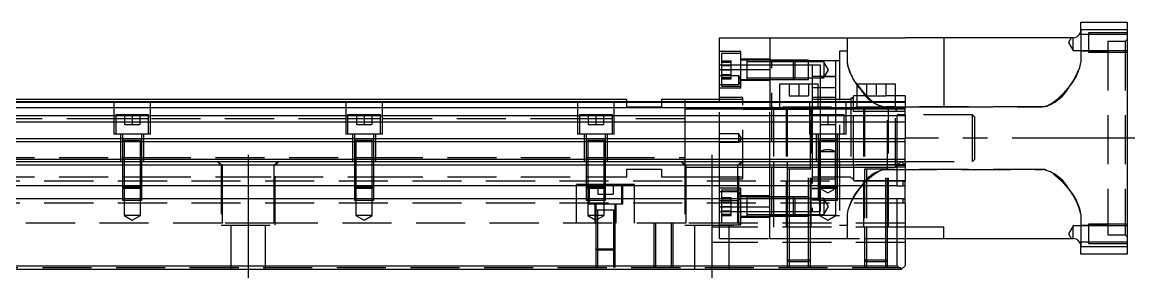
# Model space of a CAD drawing. Extents: x -10 to 944, y -339 to 120.
# Drawn here: x 471.5 to 759.4, y -304.7 to -237.5 of the extents above; entities that cross this region are included whole.
import ezdxf

# ---------------------------------------------------------------- set-up
doc = ezdxf.new("R2010")
doc.units = 0
doc.linetypes.add('CENTER', pattern=[50.8, 31.75, -6.35, 6.35, -6.35])
doc.linetypes.add('DASHED', pattern=[19.05, 12.7, -6.35])
doc.layers.get('0').update_dxf_attribs({"linetype": 'CONTINUOUS'})
doc.layers.add('CENTER', color=1, linetype='CENTER')

msp = doc.modelspace()

# ---------------------------------------------------------------- linework, layer by layer
at = {"color": 7, "linetype": 'CONTINUOUS'}
for p, q in [((745.5, -239.54), (745.5, -237.54)), ((745.5, -237.54), (757.5, -237.54)), ((757.5, -237.54), (757.5, -239.54)), ((652, -241.54), (665, -241.54)), ((652, -249.76), (652, -241.54)), ((665, -241.54), (700, -241.54)), ((665, -241.54), (665, -258.04)), ((710, -241.54), (700, -241.54)), ((743.5, -241.54), (710, -241.54)), ((710, -241.54), (710, -259.54)), ((757.5, -239.54), (745.5, -239.54)), ((757.5, -239.54), (757.5, -295.54)), ((652, -258.04), (652, -249.76)), ((652, -249.76), (665, -249.76)), ((667.5, -253.54), (667.5, -258.04)), ((677.5, -253.54), (667.5, -253.54)), ((677.5, -258.04), (677.5, -253.54)), ((687.5, -253.54), (687.5, -258.04)), ((697.5, -253.54), (687.5, -253.54)), ((697.5, -258.04), (697.5, -253.54)), ((628, -257.54), (443.5, -257.54)), ((443.5, -258.04), (700, -258.04)), ((443.5, -258.2), (700, -258.2)), ((628, -258.04), (628, -257.54)), ((643, -257.54), (637, -257.54)), ((637, -257.54), (637, -258.04)), ((652, -257.54), (643, -257.54)), ((643, -257.54), (643, -258.04)), ((643, -257.54), (643, -258.04)), ((700, -258.2), (700, -258.04)), ((700, -258.2), (700, -259.6)), ((443.5, -259.6), (700, -259.6)), ((443.5, -261.68), (700, -261.68)), ((710, -259.54), (700, -259.54)), ((700, -261.68), (700, -259.6)), ((700, -261.68), (700, -263.3)), ((443.5, -263.3), (700, -263.3)), ((700, -263.3), (700, -267.59)), ((443.5, -267.59), (700, -267.59)), ((700, -268.44), (700, -267.59)), ((0, -268.44), (700, -268.44)), ((622.5, -268.14), (617.5, -268.14)), ((682.5, -268.14), (677.5, -268.14)), ((700, -272.94), (700, -268.44)), ((0, -272.94), (700, -272.94)), ((700, -273.54), (700, -272.94)), ((1, -273.54), (699, -273.54)), ((698, -274.54), (2, -274.54)), ((695.5, -275.54), (689.5, -275.54)), ((698, -274.54), (699, -273.54)), ((698, -279.84), (698, -274.54)), ((699, -273.54), (700, -274.54)), ((699, -273.54), (700, -273.54)), ((700, -274.54), (700, -278.69)), ((699.5, -279.84), (699.5, -278.69)), ((699.5, -278.69), (700, -278.69)), ((700, -279.84), (700, -278.69)), ((698, -279.84), (2, -279.84)), ((698, -279.84), (699.5, -279.84)), ((700, -279.84), (699.5, -279.84)), ((700, -283.24), (700, -279.84)), ((698, -283.24), (2, -283.24)), ((699.5, -283.24), (698, -283.24)), ((698, -300.54), (698, -283.24)), ((699.5, -283.24), (700, -283.24)), ((699.5, -284.39), (699.5, -283.24)), ((700, -284.39), (699.5, -284.39)), ((700, -284.39), (700, -283.24)), ((700, -284.39), (700, -300.54)), ((710, -290.54), (700, -290.54)), ((710, -293.54), (710, -290.54)), ((700, -293.54), (710, -293.54)), ((710, -293.54), (743.5, -293.54)), ((745.5, -297.54), (745.5, -295.54)), ((745.5, -295.54), (757.5, -295.54)), ((757.5, -295.54), (757.5, -297.54)), ((757.5, -297.54), (745.5, -297.54)), ((699, -301.54), (1, -301.54)), ((2, -300.54), (698, -300.54)), ((699, -301.54), (698, -300.54)), ((700, -300.54), (699, -301.54))]:
    msp.add_line(p, q, dxfattribs=at)
at = {"color": 3, "linetype": 'DASHED'}
for p, q in [((685, -241.54), (685, -247.91)), ((743.01, -241.54), (742.29, -242.79)), ((743.5, -244.89), (743.5, -241.54)), ((745.12, -240.72), (745.14, -240.69)), ((747.5, -240.69), (745.14, -240.69)), ((745.5, -239.54), (745.5, -247.91)), ((757.5, -240.29), (747.5, -240.29)), ((747.5, -240.29), (747.5, -245.29)), ((757.5, -240.69), (747.5, -240.69)), ((742.29, -242.79), (743.5, -244.89)), ((757, -242.54), (752.5, -242.54)), ((752.5, -242.54), (752.5, -292.54)), ((757.5, -242.04), (757, -242.54)), ((757, -242.54), (757, -292.54)), ((657.5, -245.11), (652, -245.11)), ((657.5, -245.61), (652.5, -245.61)), ((652.5, -245.61), (652.5, -249.86)), ((652.5, -247.55), (655, -247.55)), ((655, -248.71), (655, -247.55)), ((657.5, -254.61), (657.5, -245.11)), ((665, -247.11), (657.5, -247.11)), ((659.1, -247.36), (657.5, -247.36)), ((659.1, -247.36), (659.09, -247.36)), ((659.11, -247.36), (659.1, -247.36)), ((665, -247.36), (659.1, -247.36)), ((659.1, -247.36), (659.1, -249.71)), ((659.1, -247.36), (659.1, -247.36)), ((665.5, -247.54), (665, -247.04)), ((671.1, -247.36), (665, -247.36)), ((671.1, -247.36), (665, -247.36)), ((665.5, -247.54), (665, -247.54)), ((671.28, -247.54), (665.5, -247.54)), ((665.5, -287.54), (665.5, -247.54)), ((671.5, -247.76), (671.1, -247.36)), ((675, -247.36), (671.1, -247.36)), ((671.1, -249.86), (671.1, -247.36)), ((682, -247.54), (671.28, -247.54)), ((675, -252.36), (675, -247.36)), ((683, -247.54), (682, -247.54)), ((682, -247.54), (682, -258.04)), ((685, -245.04), (683, -245.04)), ((683, -245.04), (683, -266.54)), ((743.5, -244.89), (747.5, -244.89)), ((752.5, -245.04), (745.5, -245.04)), ((747.5, -244.89), (757.5, -244.89)), ((747.5, -245.29), (757.5, -245.29)), ((652, -248.54), (652.5, -248.54)), ((652, -248.54), (652.5, -248.54)), ((652.5, -247.86), (655, -247.86)), ((652.5, -248.54), (657.5, -248.54)), ((652.5, -248.54), (657.5, -248.54)), ((652.5, -248.71), (655, -248.71)), ((652.5, -249.86), (652.5, -254.11)), ((652.5, -249.86), (655, -249.86)), ((655, -251.02), (655, -248.71)), ((657.5, -248.54), (659.1, -248.54)), ((657.5, -248.54), (659.1, -248.54)), ((665, -247.76), (659.1, -247.76)), ((659.1, -248.54), (665, -248.54)), ((659.1, -248.54), (665, -248.54)), ((659.1, -249.71), (659.1, -249.99)), ((659.1, -249.99), (659.1, -251.63)), ((671.5, -247.76), (665, -247.76)), ((665, -248.54), (671.5, -248.54)), ((665, -248.54), (671.5, -248.54)), ((671.1, -252.36), (671.1, -249.86)), ((675, -247.76), (671.5, -247.76)), ((671.5, -247.76), (671.5, -249.86)), ((671.5, -248.54), (676, -248.54)), ((671.5, -248.54), (676, -248.54)), ((671.5, -249.86), (671.5, -251.96)), ((679, -247.76), (675, -247.76)), ((676, -248.54), (678, -248.54)), ((676, -248.54), (676, -258.04)), ((678, -248.54), (678, -261.54)), ((680.21, -249.86), (679, -247.76)), ((679, -247.76), (679, -249.86)), ((679, -251.96), (680.21, -249.86)), ((679, -249.86), (679, -251.96)), ((657, -251.44), (652, -251.44)), ((652.5, -251.02), (655, -251.02)), ((652.5, -251.86), (655, -251.86)), ((652.5, -252.17), (655, -252.17)), ((655, -252.17), (655, -251.02)), ((657.66, -252.54), (657, -251.44)), ((657, -252.54), (657, -251.44)), ((657, -253.64), (657.66, -252.54)), ((657.66, -252.54), (657, -252.54)), ((657.5, -252.54), (657, -252.54)), ((657, -253.64), (657, -252.54)), ((657.5, -252.36), (659.1, -252.36)), ((657.66, -252.54), (657.5, -252.54)), ((665, -252.61), (657.5, -252.61)), ((659.09, -252.36), (659.1, -252.36)), ((659.1, -251.63), (659.1, -252.36)), ((659.1, -251.96), (665, -251.96)), ((659.1, -252.36), (659.11, -252.36)), ((659.1, -252.36), (665, -252.36)), ((665, -251.96), (671.5, -251.96)), ((665, -252.36), (671.1, -252.36)), ((665, -252.36), (671.1, -252.36)), ((671.1, -252.36), (671.5, -251.96)), ((671.1, -252.36), (675, -252.36)), ((671.5, -251.96), (675, -251.96)), ((675, -251.96), (679, -251.96)), ((678, -251.54), (676, -251.54)), ((678, -251.54), (682, -251.54)), ((682, -251.54), (678, -251.54)), ((652, -253.64), (657, -253.64)), ((657.5, -254.61), (652, -254.61)), ((652.5, -254.11), (657.5, -254.11)), ((670, -253.54), (670, -256.54)), ((672.5, -253.54), (672.5, -256.54)), ((675, -253.54), (675, -256.54)), ((682, -254.54), (676, -254.54)), ((682, -254.54), (676, -254.54)), ((687.51, -253.56), (689.94, -256.54)), ((690, -253.54), (690, -256.54)), ((692.5, -253.54), (692.5, -256.54)), ((695, -253.54), (695, -256.54)), ((495.25, -258.04), (495.25, -266.54)), ((504.75, -266.54), (504.75, -258.04)), ((555.25, -258.04), (555.25, -266.54)), ((564.75, -266.54), (564.75, -258.04)), ((615.25, -258.04), (615.25, -266.54)), ((624.75, -266.54), (624.75, -258.04)), ((628, -259.54), (628, -258.04)), ((637, -258.04), (637, -259.54)), ((643, -258.04), (643, -267.54)), ((643, -258.04), (643, -267.54)), ((658, -257.04), (652, -257.04)), ((658, -257.54), (652, -257.54)), ((652, -273.54), (652, -258.04)), ((658, -278.04), (658, -257.04)), ((665, -258.04), (665, -259.54)), ((667.5, -258.04), (667.5, -259.54)), ((670, -256.54), (672.5, -256.54)), ((672.5, -256.54), (675, -256.54)), ((675.25, -258.04), (675.25, -266.54)), ((682, -257.04), (676, -257.04)), ((677.5, -257.54), (676, -257.54)), ((676, -258.04), (676, -259.54)), ((682, -257.54), (677.5, -257.54)), ((677.5, -259.54), (677.5, -258.04)), ((686, -257.54), (682, -257.54)), ((682, -258.04), (682, -259.54)), ((684.75, -266.54), (684.75, -258.04)), ((686.31, -257.16), (686, -257.16)), ((686, -257.16), (686, -258.04)), ((686, -258.04), (686, -259.54)), ((686.63, -258.04), (686.63, -256.54)), ((687.5, -256.54), (686.63, -256.54)), ((686.63, -259.54), (686.63, -258.04)), ((690, -256.54), (687.5, -256.54)), ((687.5, -258.04), (687.5, -259.54)), ((689.94, -256.54), (691.58, -258.04)), ((690, -256.54), (692.5, -256.54)), ((692.5, -256.54), (695, -256.54)), ((697.5, -256.54), (695, -256.54)), ((700, -256.54), (697.5, -256.54)), ((697.5, -259.54), (697.5, -258.04)), ((700, -256.54), (700, -258.04)), ((495.75, -261.54), (495.75, -266.54)), ((504.25, -261.54), (495.75, -261.54)), ((498, -261.54), (498, -264.04)), ((500, -261.54), (500, -264.04)), ((502, -261.54), (502, -264.04)), ((504.25, -266.54), (504.25, -261.54)), ((555.75, -261.54), (555.75, -266.54)), ((564.25, -261.54), (555.75, -261.54)), ((558, -261.54), (558, -264.04)), ((560, -261.54), (560, -264.04)), ((562, -261.54), (562, -264.04)), ((564.25, -266.54), (564.25, -261.54)), ((615.75, -261.54), (615.75, -266.54)), ((624.25, -261.54), (615.75, -261.54)), ((618, -261.54), (618, -264.04)), ((620, -261.54), (620, -264.04)), ((622, -261.54), (622, -264.04)), ((624.25, -266.54), (624.25, -261.54)), ((637, -259.54), (628, -259.54)), ((652, -260.04), (643, -260.04)), ((658, -260.04), (652, -260.04)), ((665, -260.04), (658, -260.04)), ((658, -260.04), (665, -260.04)), ((665, -259.54), (666, -259.54)), ((665, -273.54), (665, -259.54)), ((669.5, -260.04), (665, -260.04)), ((665, -260.04), (669.5, -260.04)), ((700, -259.54), (666, -259.54)), ((666, -259.54), (666, -273.54)), ((669.25, -259.54), (669.25, -290.54)), ((669.5, -259.54), (669.5, -273.54)), ((675.5, -260.04), (669.5, -260.04)), ((669.5, -260.04), (675.5, -260.04)), ((675.5, -275.54), (675.5, -259.54)), ((676, -260.04), (675.5, -260.04)), ((675.5, -260.04), (676, -260.04)), ((675.75, -261.54), (675.75, -259.54)), ((675.75, -261.54), (675.75, -266.54)), ((684.25, -261.54), (675.75, -261.54)), ((676, -259.54), (676, -261.54)), ((682, -260.04), (676, -260.04)), ((676, -261.54), (676, -266.54)), ((678, -261.54), (678, -264.04)), ((680, -261.54), (680, -264.04)), ((682, -259.54), (682, -261.54)), ((686, -260.04), (682, -260.04)), ((682, -261.54), (682, -264.04)), ((684.25, -266.54), (684.25, -261.54)), ((686, -259.54), (686, -277.91)), ((686.63, -260.04), (686, -260.04)), ((686.63, -260.04), (686, -260.04)), ((686.63, -260.61), (686.63, -259.54)), ((689.5, -260.04), (686.63, -260.04)), ((689.5, -260.04), (686.63, -260.04)), ((686.63, -274.47), (686.63, -260.61)), ((689.5, -260.61), (686.63, -260.61)), ((689.25, -259.54), (689.25, -290.54)), ((689.5, -259.54), (689.5, -275.54)), ((695.5, -260.04), (689.5, -260.04)), ((695.5, -260.04), (689.5, -260.04)), ((695.5, -260.61), (689.5, -260.61)), ((735.5, -259.46), (695, -259.46)), ((695, -259.46), (697.5, -259.46)), ((695.5, -275.54), (695.5, -259.54)), ((697.5, -260.04), (695.5, -260.04)), ((697.5, -260.04), (695.5, -260.04)), ((700, -260.61), (695.5, -260.61)), ((695.75, -290.54), (695.75, -259.54)), ((697.5, -259.46), (700, -259.46)), ((698, -260.54), (697.5, -260.04)), ((700, -260.04), (697.5, -260.04)), ((697.5, -275.04), (697.5, -260.04)), ((698, -274.54), (698, -260.54)), ((700, -261.54), (698, -261.54)), ((700, -259.46), (710, -259.46)), ((717.5, -261.54), (700, -261.54)), ((710, -259.46), (735.5, -259.46)), ((718, -262.04), (717.5, -261.54)), ((717.5, -273.54), (717.5, -261.54)), ((735.85, -259.45), (735.5, -259.46)), ((736.19, -259.4), (735.85, -259.45)), ((736.55, -259.32), (736.19, -259.4)), ((495.75, -262.54), (444.25, -262.54)), ((504.25, -262.54), (495.75, -262.54)), ((498, -264.04), (500, -264.04)), ((500, -264.04), (502, -264.04)), ((555.75, -262.54), (504.25, -262.54)), ((564.25, -262.54), (555.75, -262.54)), ((558, -264.04), (560, -264.04)), ((560, -264.04), (562, -264.04)), ((615.75, -262.54), (564.25, -262.54)), ((624.25, -262.54), (615.75, -262.54)), ((618, -264.04), (620, -264.04)), ((620, -264.04), (622, -264.04)), ((643, -262.54), (624.25, -262.54)), ((678, -264.04), (678, -271.04)), ((678, -264.04), (680, -264.04)), ((680, -264.04), (682, -264.04)), ((682, -264.04), (682, -266.54)), ((718, -262.04), (718, -273.04)), ((504.75, -266.54), (495.25, -266.54)), ((497, -266.54), (497, -273.54)), ((497.5, -266.54), (497.5, -268.14)), ((502.5, -268.14), (502.5, -266.54)), ((503, -273.54), (503, -266.54)), ((564.75, -266.54), (555.25, -266.54)), ((557, -266.54), (557, -273.54)), ((557.5, -266.54), (557.5, -268.14)), ((562.5, -268.14), (562.5, -266.54)), ((563, -273.54), (563, -266.54)), ((624.75, -266.54), (615.25, -266.54)), ((617, -266.54), (617, -273.54)), ((617.5, -266.54), (617.5, -268.14)), ((622.5, -268.14), (622.5, -266.54)), ((623, -273.54), (623, -266.54)), ((643, -267.54), (643, -273.54)), ((643, -267.54), (643, -273.54)), ((657, -266.44), (652, -266.44)), ((657.66, -267.54), (657, -266.44)), ((657, -268.64), (657, -266.44)), ((657.66, -267.54), (657, -268.64)), ((684.75, -266.54), (675.25, -266.54)), ((675.75, -290.54), (675.75, -266.54)), ((676, -266.54), (676, -286.54)), ((677, -266.54), (677, -273.54)), ((677.5, -266.54), (677.5, -268.14)), ((682, -266.54), (682, -271.04)), ((682.5, -268.14), (682.5, -266.54)), ((683, -273.54), (683, -266.54)), ((497.5, -268.13), (497.5, -268.14)), ((497.5, -268.14), (497.5, -273.54)), ((497.5, -268.14), (497.5, -268.14)), ((502.5, -268.14), (497.5, -268.14)), ((502.5, -268.14), (497.5, -268.14)), ((502.5, -268.14), (497.5, -268.14)), ((497.9, -268.14), (497.9, -273.54)), ((502.1, -273.54), (502.1, -268.14)), ((502.5, -268.14), (502.5, -268.13)), ((502.5, -273.54), (502.5, -268.14)), ((502.5, -268.14), (502.5, -268.14)), ((557.5, -268.13), (557.5, -268.14)), ((557.5, -268.14), (557.5, -268.14)), ((557.5, -268.14), (557.5, -273.54)), ((562.5, -268.14), (557.5, -268.14)), ((562.5, -268.14), (557.5, -268.14)), ((557.9, -268.14), (557.9, -273.54)), ((562.1, -273.54), (562.1, -268.14)), ((562.5, -268.14), (562.5, -268.13)), ((562.5, -268.14), (562.5, -268.14)), ((562.5, -273.54), (562.5, -268.14)), ((617.5, -268.13), (617.5, -268.14)), ((617.5, -268.14), (617.5, -273.54)), ((617.5, -268.14), (617.5, -268.14)), ((622.5, -268.14), (617.5, -268.14)), ((617.9, -268.14), (617.9, -273.54)), ((622.1, -273.54), (622.1, -268.14)), ((622.5, -268.14), (622.5, -268.13)), ((622.5, -273.54), (622.5, -268.14)), ((622.5, -268.14), (622.5, -268.14)), ((657, -268.64), (652, -268.64)), ((677.5, -268.13), (677.5, -268.14)), ((677.5, -268.14), (677.5, -268.14)), ((677.5, -268.14), (677.5, -273.54)), ((682.5, -268.14), (677.5, -268.14)), ((677.9, -268.14), (677.9, -273.54)), ((680.06, -270.54), (679.94, -270.54)), ((682.1, -273.54), (682.1, -268.14)), ((682.5, -268.14), (682.5, -268.13)), ((682.5, -268.14), (682.5, -268.14)), ((682.5, -273.54), (682.5, -268.14)), ((462, -272.54), (497.5, -272.54)), ((497.5, -272.54), (497.9, -272.54)), ((497.9, -272.54), (502.1, -272.54)), ((502.1, -272.54), (502.5, -272.54)), ((502.5, -272.54), (557.5, -272.54)), ((557.5, -272.54), (557.9, -272.54)), ((557.9, -272.54), (562.1, -272.54)), ((562.1, -272.54), (562.5, -272.54)), ((562.5, -272.54), (617.5, -272.54)), ((617.5, -272.54), (617.9, -272.54)), ((617.9, -272.54), (622.1, -272.54)), ((622.1, -272.54), (622.5, -272.54)), ((622.5, -272.54), (643, -272.54)), ((678, -271.04), (678, -273.54)), ((682, -271.04), (678, -271.04)), ((682, -273.54), (682, -271.04)), ((717.5, -273.54), (718, -273.04)), ((497.5, -273.54), (497.5, -279.84)), ((497.5, -273.54), (497.5, -279.84)), ((497.9, -273.54), (497.9, -279.84)), ((502.1, -279.84), (502.1, -273.54)), ((502.5, -279.84), (502.5, -273.54)), ((502.5, -279.84), (502.5, -273.54)), ((522, -273.54), (523, -274.54)), ((522.06, -273.54), (523.29, -274.54)), ((523, -274.54), (523, -290.04)), ((523.29, -274.54), (523.29, -279.84)), ((537.94, -273.54), (536.71, -274.54)), ((536.71, -279.84), (536.71, -274.54)), ((537, -274.54), (538, -273.54)), ((537, -290.04), (537, -274.54)), ((557.5, -273.54), (557.5, -279.84)), ((557.5, -273.54), (557.5, -279.84)), ((557.9, -273.54), (557.9, -279.84)), ((562.1, -279.84), (562.1, -273.54)), ((562.5, -279.84), (562.5, -273.54)), ((562.5, -279.84), (562.5, -273.54)), ((617.5, -273.54), (617.5, -279.84)), ((617.5, -273.54), (617.5, -279.84)), ((617.9, -273.54), (617.9, -279.84)), ((622.1, -279.84), (622.1, -273.54)), ((622.5, -279.84), (622.5, -273.54)), ((622.5, -279.84), (622.5, -273.54)), ((628, -275.54), (637, -275.54)), ((628, -277.54), (628, -275.54)), ((637, -275.54), (637, -277.54)), ((642, -273.54), (643, -274.54)), ((642.06, -273.54), (643.29, -274.54)), ((643, -273.54), (643, -274.31)), ((643, -273.54), (643, -274.31)), ((643, -274.31), (643, -274.54)), ((643, -274.31), (643, -274.54)), ((643, -274.54), (643, -290.04)), ((643, -275.04), (643.29, -275.04)), ((643.29, -274.54), (643.29, -279.84)), ((643.29, -275.04), (652, -275.04)), ((652, -279.84), (652, -273.54)), ((652, -275.04), (656.71, -275.04)), ((657.94, -273.54), (656.71, -274.54)), ((656.71, -279.84), (656.71, -274.54)), ((656.71, -275.04), (658, -275.04)), ((657, -274.54), (658, -273.54)), ((657, -290.04), (657, -274.54)), ((658, -275.04), (665, -275.04)), ((658, -275.04), (665, -275.04)), ((665, -279.84), (665, -273.54)), ((665, -275.04), (669.5, -275.04)), ((665, -275.04), (669.5, -275.04)), ((666, -273.54), (666, -279.84)), ((669.5, -273.54), (669.5, -275.54)), ((669.5, -275.04), (676, -275.04)), ((669.5, -275.04), (676, -275.04)), ((669.5, -275.53), (669.5, -275.54)), ((669.5, -275.54), (669.5, -279.84)), ((669.5, -275.54), (669.5, -275.54)), ((675.5, -275.54), (669.5, -275.54)), ((670, -275.54), (670, -279.84)), ((675, -290.54), (675, -275.54)), ((675.5, -290.54), (675.5, -275.53)), ((676, -275.04), (686, -275.04)), ((677.5, -273.54), (677.5, -279.84)), ((677.5, -273.54), (677.5, -279.84)), ((677.9, -273.54), (677.9, -279.84)), ((678, -273.54), (678, -279.84)), ((682, -279.84), (682, -273.54)), ((682.1, -279.84), (682.1, -273.54)), ((682.5, -279.84), (682.5, -273.54)), ((682.5, -279.84), (682.5, -273.54)), ((683, -273.54), (683, -290.04)), ((686, -275.04), (697.5, -275.04)), ((686.63, -274.47), (686.63, -278.54)), ((700, -274.47), (686.63, -274.47)), ((689.5, -275.53), (689.5, -290.54)), ((695.5, -275.54), (689.5, -275.54)), ((690, -275.54), (690, -290.54)), ((694.07, -275.73), (694.31, -275.68)), ((694.31, -275.68), (694.65, -275.63)), ((694.65, -275.63), (695, -275.62)), ((695, -290.54), (695, -275.54)), ((695.56, -275.62), (695, -275.62)), ((695, -275.62), (695.56, -275.62)), ((695.5, -290.54), (695.5, -275.53)), ((735.5, -275.62), (695.56, -275.62)), ((695.56, -275.62), (735.5, -275.62)), ((697.5, -275.04), (698, -274.54)), ((700, -275.04), (697.5, -275.04)), ((698, -274.54), (700, -274.54)), ((700, -273.54), (717.5, -273.54)), ((700, -273.54), (700, -274.47)), ((735.85, -275.63), (735.5, -275.62)), ((736.19, -275.68), (735.85, -275.63)), ((736.55, -275.76), (736.19, -275.68)), ((699.5, -278.69), (0.5, -278.69)), ((462, -277.54), (497.5, -277.54)), ((497.5, -277.54), (497.9, -277.54)), ((497.9, -277.54), (502.1, -277.54)), ((502.1, -277.54), (502.5, -277.54)), ((502.5, -277.54), (523.29, -277.54)), ((523.29, -277.54), (536.71, -277.54)), ((536.71, -277.54), (557.5, -277.54)), ((557.5, -277.54), (557.9, -277.54)), ((557.9, -277.54), (562.1, -277.54)), ((562.1, -277.54), (562.5, -277.54)), ((562.5, -277.54), (617.5, -277.54)), ((617.5, -277.54), (617.9, -277.54)), ((617.9, -277.54), (622.1, -277.54)), ((622.1, -277.54), (622.5, -277.54)), ((622.5, -277.54), (628, -277.54)), ((637, -277.54), (643, -277.54)), ((643, -277.54), (643.29, -277.54)), ((643.29, -277.54), (652, -277.54)), ((652, -277.54), (656.71, -277.54)), ((652, -278.04), (658, -278.04)), ((656.71, -277.54), (658, -277.54)), ((676, -277.54), (686, -277.54)), ((676, -278.04), (682, -278.04)), ((686.31, -277.91), (686, -277.91)), ((700, -278.54), (686.63, -278.54)), ((497.5, -279.84), (497.5, -280.14)), ((497.5, -279.84), (497.5, -280.14)), ((497.5, -280.14), (497.9, -280.54)), ((497.5, -280.14), (497.5, -283.24)), ((497.5, -280.14), (502.5, -280.14)), ((497.9, -279.84), (497.9, -280.54)), ((497.9, -280.54), (497.9, -283.54)), ((502.1, -280.54), (497.9, -280.54)), ((502.1, -280.54), (502.1, -279.84)), ((502.1, -280.54), (502.5, -280.14)), ((502.1, -283.54), (502.1, -280.54)), ((502.5, -280.14), (502.5, -279.84)), ((502.5, -280.14), (502.5, -279.84)), ((502.5, -283.24), (502.5, -280.14)), ((523.29, -279.84), (523.29, -283.24)), ((536.71, -283.24), (536.71, -279.84)), ((557.5, -279.84), (557.5, -280.14)), ((557.5, -279.84), (557.5, -280.14)), ((557.5, -280.14), (557.9, -280.54)), ((557.5, -280.14), (557.5, -283.24)), ((557.5, -280.14), (562.5, -280.14)), ((557.9, -279.84), (557.9, -280.54)), ((557.9, -280.54), (557.9, -283.54)), ((562.1, -280.54), (557.9, -280.54)), ((562.1, -280.54), (562.1, -279.84)), ((562.1, -280.54), (562.5, -280.14)), ((562.1, -283.54), (562.1, -280.54)), ((562.5, -280.14), (562.5, -279.84)), ((562.5, -280.14), (562.5, -279.84)), ((562.5, -283.24), (562.5, -280.14)), ((617.5, -279.54), (615, -279.54)), ((615, -279.84), (615, -279.54)), ((615, -283.24), (615, -279.84)), ((617.9, -279.54), (617.5, -279.54)), ((617.5, -279.84), (617.5, -280.14)), ((617.5, -279.84), (617.5, -280.14)), ((617.5, -280.14), (617.9, -280.54)), ((617.5, -280.14), (617.5, -283.24)), ((617.5, -280.14), (622.5, -280.14)), ((622.1, -279.54), (617.9, -279.54)), ((617.9, -279.84), (617.9, -280.54)), ((617.9, -280.54), (617.9, -283.54)), ((622.1, -280.54), (617.9, -280.54)), ((618, -279.54), (618, -284.54)), ((618.25, -279.54), (618.25, -279.84)), ((618.25, -279.84), (618.25, -280.54)), ((618.25, -280.54), (618.25, -283.24)), ((620.5, -279.54), (620.5, -282.04)), ((620.5, -282.04), (622.5, -282.04)), ((622.5, -279.54), (622.1, -279.54)), ((622.1, -280.54), (622.1, -279.84)), ((622.1, -280.54), (622.5, -280.14)), ((622.1, -283.54), (622.1, -280.54)), ((630, -279.54), (622.5, -279.54)), ((622.5, -280.14), (622.5, -279.84)), ((622.5, -280.14), (622.5, -279.84)), ((622.5, -283.24), (622.5, -280.14)), ((622.5, -282.04), (624.5, -282.04)), ((624.5, -279.54), (624.5, -282.04)), ((626.75, -279.84), (626.75, -279.54)), ((626.75, -283.24), (626.75, -279.84)), ((627, -284.54), (627, -279.54)), ((630, -279.84), (630, -279.54)), ((630, -283.24), (630, -279.84)), ((643.29, -279.84), (643.29, -283.24)), ((652, -283.24), (652, -279.84)), ((657.5, -280.47), (652, -280.47)), ((657, -281.44), (652, -281.44)), ((656.71, -280.97), (652.5, -280.97)), ((652.5, -280.97), (652.5, -283.24)), ((656.71, -283.24), (656.71, -279.84)), ((657.5, -280.97), (656.71, -280.97)), ((657.66, -282.54), (657, -281.44)), ((657.5, -285.22), (657.5, -280.47)), ((665, -283.24), (665, -279.84)), ((666, -279.84), (666, -283.24)), ((669.5, -279.84), (669.5, -283.24)), ((670, -279.84), (670, -283.24)), ((676, -280.54), (677.9, -280.54)), ((677.9, -280.54), (676, -280.54)), ((677.5, -279.84), (677.5, -280.14)), ((677.5, -279.84), (677.5, -280.14)), ((677.5, -280.14), (677.9, -280.54)), ((677.5, -280.14), (677.5, -283.24)), ((677.5, -280.14), (682.5, -280.14)), ((677.9, -279.84), (677.9, -280.54)), ((677.9, -280.54), (677.9, -283.54)), ((682.1, -280.54), (677.9, -280.54)), ((678, -279.84), (678, -279.91)), ((678, -279.91), (678, -280.54)), ((678, -279.91), (678.17, -280.54)), ((682, -279.91), (678, -279.91)), ((678, -280.54), (680, -281.69)), ((678, -280.54), (678, -286.54)), ((680, -281.69), (682, -280.54)), ((681.83, -280.54), (682, -279.91)), ((682, -279.91), (682, -279.84)), ((682, -280.54), (682, -279.91)), ((682, -280.54), (682, -287.54)), ((682.1, -280.54), (682.1, -279.84)), ((682.1, -280.54), (682.5, -280.14)), ((682.1, -283.54), (682.1, -280.54)), ((682.5, -280.14), (682.5, -279.84)), ((682.5, -280.14), (682.5, -279.84)), ((682.5, -283.24), (682.5, -280.14)), ((699.5, -284.39), (0.5, -284.39)), ((497.5, -283.24), (497.5, -283.54)), ((497.5, -283.54), (502.5, -283.54)), ((497.9, -283.54), (497.9, -287.54)), ((502.1, -287.54), (502.1, -283.54)), ((502.5, -283.54), (502.5, -283.24)), ((523.29, -283.24), (523.29, -289.54)), ((536.71, -289.54), (536.71, -283.24)), ((557.5, -283.24), (557.5, -283.54)), ((557.5, -283.54), (562.5, -283.54)), ((557.9, -283.54), (557.9, -287.54)), ((562.1, -287.54), (562.1, -283.54)), ((562.5, -283.54), (562.5, -283.24)), ((615, -289.54), (615, -283.24)), ((617.5, -283.24), (617.5, -283.54)), ((617.5, -283.54), (622.5, -283.54)), ((617.9, -283.54), (617.9, -287.54)), ((618, -284.54), (627, -284.54)), ((618.25, -283.24), (618.25, -283.54)), ((618.25, -283.54), (618.25, -284.54)), ((619.75, -284.54), (619.75, -289.54)), ((620, -284.54), (620, -286.14)), ((622.1, -287.54), (622.1, -283.54)), ((622.5, -283.54), (622.5, -283.24)), ((625, -286.14), (625, -284.54)), ((625.25, -289.54), (625.25, -284.54)), ((626.75, -284.54), (626.75, -283.24)), ((630, -289.54), (630, -283.24)), ((643.29, -283.24), (643.29, -289.54)), ((652, -285.32), (652, -283.24)), ((652, -283.64), (657, -283.64)), ((652.5, -282.91), (655, -282.91)), ((652.5, -283.22), (655, -283.22)), ((652.5, -283.24), (652.5, -289.47)), ((652.5, -284.06), (655, -284.06)), ((655, -283.22), (655, -282.91)), ((655, -285.22), (655, -283.22)), ((656.71, -289.54), (656.71, -283.24)), ((657, -283.64), (657.66, -282.54)), ((657.66, -282.54), (657, -282.54)), ((665, -282.47), (657.5, -282.47)), ((659.1, -282.72), (657.5, -282.72)), ((659.1, -282.72), (659.09, -282.72)), ((665, -282.72), (659.1, -282.72)), ((659.11, -282.72), (659.1, -282.72)), ((659.1, -282.72), (659.1, -283.24)), ((665, -283.12), (659.1, -283.12)), ((659.1, -283.24), (659.1, -287.72)), ((669.5, -282.72), (665, -282.72)), ((669.5, -282.72), (665, -282.72)), ((669.5, -283.12), (665, -283.12)), ((665, -290.54), (665, -283.24)), ((666, -283.24), (666, -290.54)), ((670, -282.72), (669.5, -282.72)), ((670, -282.72), (669.5, -282.72)), ((670, -283.12), (669.5, -283.12)), ((669.5, -283.24), (669.5, -290.54)), ((671.1, -282.72), (670, -282.72)), ((671.1, -282.72), (670, -282.72)), ((671.5, -283.12), (670, -283.12)), ((670, -283.24), (670, -290.54)), ((671.5, -283.12), (671.1, -282.72)), ((675, -282.72), (671.1, -282.72)), ((671.1, -283.24), (671.1, -282.72)), ((671.1, -287.72), (671.1, -283.24)), ((675, -283.12), (671.5, -283.12)), ((671.5, -283.12), (671.5, -283.24)), ((671.5, -283.24), (671.5, -287.32)), ((679, -283.12), (675, -283.12)), ((677.5, -283.54), (676, -283.54)), ((677.5, -283.24), (677.5, -283.54)), ((677.5, -283.54), (682.5, -283.54)), ((677.9, -283.54), (677.9, -287.54)), ((680.21, -285.22), (679, -283.12)), ((679, -283.12), (679, -287.32)), ((682.1, -287.54), (682.1, -283.54)), ((682.5, -283.54), (682.5, -283.24)), ((497.9, -287.54), (500, -288.75)), ((502.1, -287.54), (497.9, -287.54)), ((500, -288.75), (502.1, -287.54)), ((557.9, -287.54), (560, -288.75)), ((562.1, -287.54), (557.9, -287.54)), ((560, -288.75), (562.1, -287.54)), ((617.9, -287.54), (620, -288.75)), ((622.1, -287.54), (617.9, -287.54)), ((620, -286.13), (620, -286.14)), ((620, -286.14), (620, -289.54)), ((620, -286.14), (620, -286.14)), ((625, -286.14), (620, -286.14)), ((620, -288.75), (622.1, -287.54)), ((620.4, -286.14), (620.4, -289.54)), ((624.6, -289.54), (624.6, -286.14)), ((625, -286.14), (625, -286.13)), ((625, -289.54), (625, -286.14)), ((625, -286.14), (625, -286.14)), ((652, -289.54), (652, -285.32)), ((652, -285.32), (656.71, -285.32)), ((652, -286.54), (652.5, -286.54)), ((652, -286.54), (652.5, -286.54)), ((652.5, -285.22), (655, -285.22)), ((652.5, -286.37), (655, -286.37)), ((652.5, -286.54), (656.71, -286.54)), ((652.5, -286.54), (656.71, -286.54)), ((652.5, -287.22), (655, -287.22)), ((652.5, -287.53), (655, -287.53)), ((655, -287.22), (655, -285.22)), ((655, -287.53), (655, -287.22)), ((656.71, -285.32), (665, -285.32)), ((656.71, -286.54), (657.5, -286.54)), ((656.71, -286.54), (657.5, -286.54)), ((657.5, -289.97), (657.5, -285.22)), ((657.5, -286.54), (659.1, -286.54)), ((657.5, -286.54), (659.1, -286.54)), ((657.5, -287.72), (659.1, -287.72)), ((659.09, -287.72), (659.1, -287.72)), ((659.1, -286.54), (665, -286.54)), ((659.1, -286.54), (665, -286.54)), ((659.1, -287.32), (665, -287.32)), ((659.1, -287.72), (665, -287.72)), ((659.1, -287.72), (659.11, -287.72)), ((665, -286.54), (669.5, -286.54)), ((665, -286.54), (669.5, -286.54)), ((665, -287.32), (669.5, -287.32)), ((665, -288.04), (665.5, -287.54)), ((665.5, -287.54), (665, -287.54)), ((665, -287.72), (669.5, -287.72)), ((665, -287.72), (669.5, -287.72)), ((669.5, -287.54), (665.5, -287.54)), ((669.5, -286.54), (670, -286.54)), ((669.5, -286.54), (670, -286.54)), ((669.5, -287.32), (670, -287.32)), ((670, -287.54), (669.5, -287.54)), ((669.5, -287.72), (670, -287.72)), ((669.5, -287.72), (670, -287.72)), ((670, -286.54), (671.5, -286.54)), ((670, -286.54), (671.5, -286.54)), ((670, -287.32), (671.5, -287.32)), ((671.28, -287.54), (670, -287.54)), ((670, -287.72), (671.1, -287.72)), ((670, -287.72), (671.1, -287.72)), ((671.1, -287.72), (671.5, -287.32)), ((671.1, -287.72), (675, -287.72)), ((677.9, -287.54), (671.28, -287.54)), ((671.5, -286.54), (676, -286.54)), ((671.5, -286.54), (676, -286.54)), ((671.5, -287.32), (675, -287.32)), ((675, -287.32), (679, -287.32)), ((676, -286.54), (678, -286.54)), ((677.9, -287.54), (680, -288.75)), ((682.1, -287.54), (677.9, -287.54)), ((679, -287.32), (680.21, -285.22)), ((680, -288.75), (682.1, -287.54)), ((682.1, -287.54), (683, -287.54)), ((685, -287.17), (685, -293.54)), ((745.5, -287.17), (745.5, -295.54)), ((523.29, -289.54), (416.71, -289.54)), ((523, -290.04), (537, -290.04)), ((536.71, -289.54), (523.29, -289.54)), ((525.5, -290.04), (525.5, -301.54)), ((534.5, -301.54), (534.5, -290.04)), ((643.29, -289.54), (536.71, -289.54)), ((620, -289.54), (620, -296.14)), ((620, -289.54), (620, -296.14)), ((620.4, -289.54), (620.4, -296.54)), ((624.6, -296.54), (624.6, -289.54)), ((625, -296.14), (625, -289.54)), ((625, -296.14), (625, -289.54)), ((635, -289.54), (635, -301.04)), ((635.4, -289.54), (635.4, -301.04)), ((639.6, -301.04), (639.6, -289.54)), ((640, -301.04), (640, -289.54)), ((643, -290.04), (657, -290.04)), ((656.71, -289.54), (643.29, -289.54)), ((645.5, -290.04), (645.5, -301.54)), ((650, -289.54), (650, -290.54)), ((650, -290.54), (650, -294.54)), ((660, -290.54), (650, -290.54)), ((652, -293.54), (652, -289.54)), ((652, -289.97), (657.5, -289.97)), ((652.5, -289.47), (656.71, -289.47)), ((654.5, -301.54), (654.5, -290.04)), ((656.71, -289.47), (657.5, -289.47)), ((700, -289.54), (656.71, -289.54)), ((657.5, -287.97), (665, -287.97)), ((700, -290.54), (660, -290.54)), ((665, -293.54), (665, -290.54)), ((669.5, -290.54), (669.5, -299.04)), ((669.5, -290.54), (669.5, -299.04)), ((670, -290.54), (670, -299.54)), ((675, -299.54), (675, -290.54)), ((675.5, -299.04), (675.5, -290.54)), ((675.5, -299.04), (675.5, -290.54)), ((683, -290.04), (685, -290.04)), ((689.5, -290.54), (689.5, -299.04)), ((689.5, -290.54), (689.5, -299.04)), ((690, -290.54), (690, -299.54)), ((695, -299.54), (695, -290.54)), ((695.5, -299.04), (695.5, -290.54)), ((695.5, -299.04), (695.5, -290.54)), ((743.5, -290.19), (742.29, -292.29)), ((747.5, -290.19), (743.5, -290.19)), ((743.5, -293.54), (743.5, -290.19)), ((745.5, -290.04), (752.5, -290.04)), ((757.5, -289.79), (747.5, -289.79)), ((747.5, -289.79), (747.5, -294.79)), ((757.5, -290.19), (747.5, -290.19)), ((652, -293.54), (665, -293.54)), ((665, -293.54), (669.5, -293.54)), ((669.5, -293.54), (670, -293.54)), ((670, -293.54), (675, -293.54)), ((675, -293.54), (675.5, -293.54)), ((675.5, -293.54), (689.5, -293.54)), ((689.5, -293.54), (690, -293.54)), ((690, -293.54), (695, -293.54)), ((695, -293.54), (695.5, -293.54)), ((695.5, -293.54), (700, -293.54)), ((742.29, -292.29), (743.01, -293.54)), ((752.5, -292.54), (757, -292.54)), ((757, -292.54), (757.5, -293.04)), ((620, -296.14), (620.4, -296.54)), ((620, -296.14), (620, -301.04)), ((620, -296.14), (625, -296.14)), ((620.4, -296.54), (620.4, -301.04)), ((624.6, -296.54), (620.4, -296.54)), ((624.6, -296.54), (625, -296.14)), ((624.6, -301.04), (624.6, -296.54)), ((625, -301.04), (625, -296.14)), ((655, -294.54), (650, -294.54)), ((700, -294.54), (655, -294.54)), ((745.14, -294.39), (747.5, -294.39)), ((747.5, -294.39), (757.5, -294.39)), ((747.5, -294.79), (757.5, -294.79)), ((669.5, -299.04), (670, -299.54)), ((669.5, -299.04), (669.5, -301.04)), ((669.5, -299.04), (675.5, -299.04)), ((675, -299.54), (675.5, -299.04)), ((675.5, -301.04), (675.5, -299.04)), ((689.5, -299.04), (690, -299.54)), ((689.5, -299.04), (689.5, -301.04)), ((689.5, -299.04), (695.5, -299.04)), ((695, -299.54), (695.5, -299.04)), ((695.5, -301.04), (695.5, -299.04)), ((0.5, -301.04), (699.5, -301.04)), ((670, -299.54), (670, -301.04)), ((675, -299.54), (670, -299.54)), ((675, -301.04), (675, -299.54)), ((690, -299.54), (690, -301.04)), ((695, -299.54), (690, -299.54)), ((695, -301.04), (695, -299.54))]:
    msp.add_line(p, q, dxfattribs=at)
at = {"color": 7, "linetype": 'CONTINUOUS'}
for centre, start, end in [((743.5, -239.54), 270, 0), ((743.5, -295.54), 0, 90)]:
    msp.add_arc(centre, 2, start, end, dxfattribs=at)
at = {"color": 3, "linetype": 'DASHED'}
for centre, radius, start, end in [((698.64, -245.44), 13.86, 190.2678, 223.4469), ((696.5, -246.18), 11.63, 188.5777, 219.4067), ((728.29, -243.62), 17.74, 297.75, 346.0048), ((732.58, -245.69), 13.11, 318.1382, 350.2402), ((696.47, -250.52), 9.07, 209.4433, 260.6664), ((733.68, -249.81), 9.83, 280.6913, 331.8801), ((686.31, -256.85), 0.312, 270, 0), ((695.31, -253.89), 5.58, 228.05, 266.8311), ((679.94, -274.54), 4, 90, 118.9695), ((680.06, -274.54), 4, 61.0305, 90), ((702.06, -291.38), 17.57, 117.0366, 166.1234), ((696.47, -284.56), 9.07, 99.3336, 150.5567), ((733.68, -285.27), 9.83, 28.1199, 79.3087), ((728.29, -291.46), 17.74, 13.9952, 62.25), ((686.31, -278.23), 0.312, 0, 90), ((698.64, -289.64), 13.86, 136.5531, 169.7322), ((732.58, -289.39), 13.11, 9.7598, 41.8618)]:
    msp.add_arc(centre, radius, start, end, dxfattribs=at)
at = {"layer": 'CENTER', "color": 1, "linetype": 'CENTER'}
for p, q in [((759.45, -267.54), (700, -267.54)), ((530, -271.89), (530, -304.69)), ((650, -271.89), (650, -304.69))]:
    msp.add_line(p, q, dxfattribs=at)

doc.saveas('drawing.dxf')
